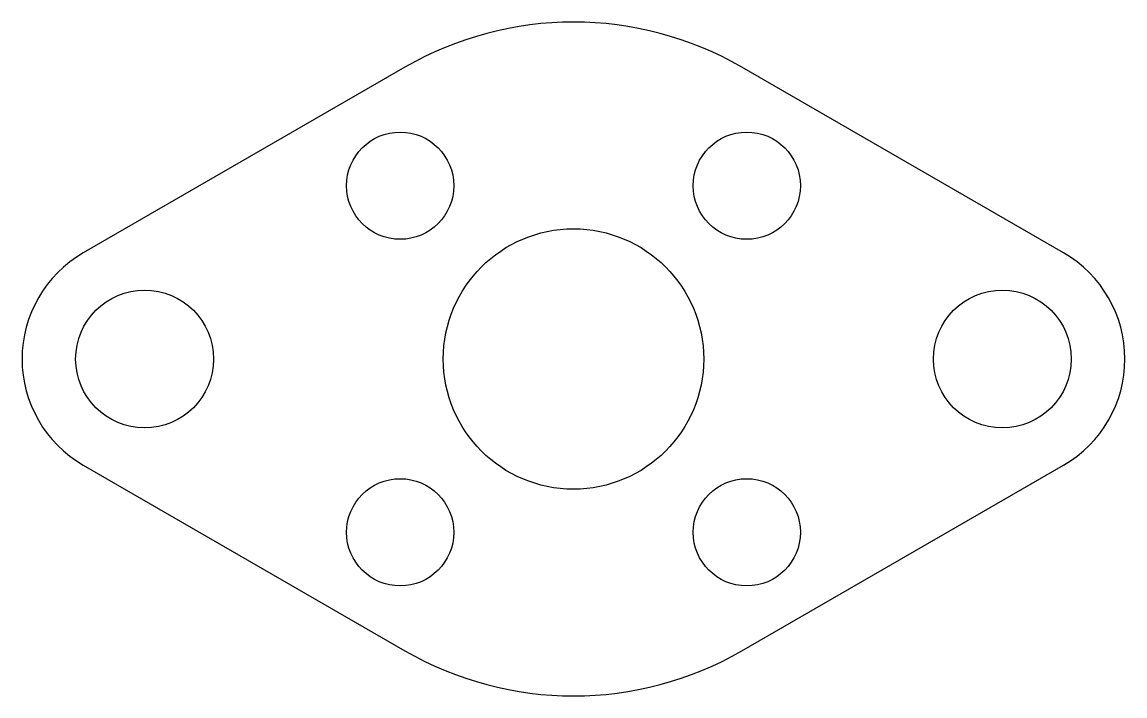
# Model space of a CAD drawing. Header units: millimetres. Extents: x 30.7 to 66.7, y 328.8 to 350.8.
import ezdxf

# ---------------------------------------------------------------- set-up
doc = ezdxf.new("R2010")
doc.units = ezdxf.units.MM
doc.layers.get('0').update_dxf_attribs({"linetype": 'CONTINUOUS'})

msp = doc.modelspace()

# ---------------------------------------------------------------- linework, layer by layer
msp.add_lwpolyline([(54.189, 349.301, 0.267949), (43.189, 349.301), (32.689, 343.239, 0.57735), (32.689, 336.311), (43.189, 330.249, 0.267949), (54.189, 330.249), (64.689, 336.311, 0.57735), (64.689, 343.239)], format="xyb", close=True)
for centre, radius in [((43.032, 345.432), 1.75), ((54.346, 345.432), 1.75), ((48.689, 339.775), 4.25), ((34.689, 339.775), 2.25), ((62.689, 339.775), 2.25), ((43.032, 334.118), 1.75), ((54.346, 334.118), 1.75)]:
    msp.add_circle(centre, radius)

doc.saveas('drawing.dxf')
